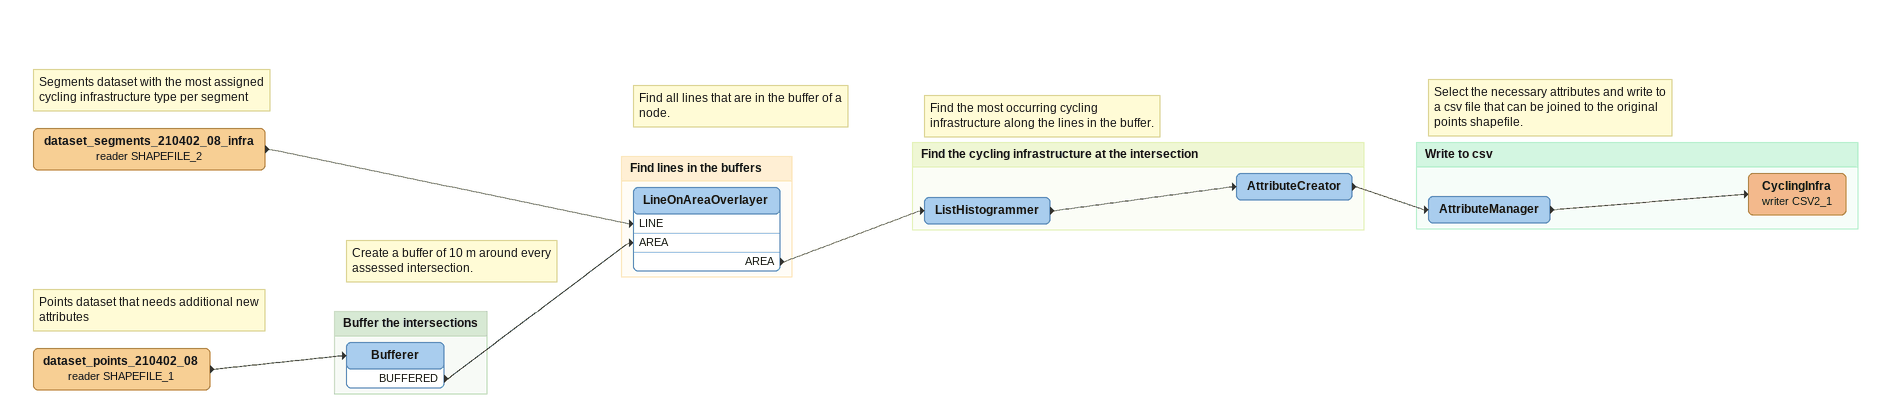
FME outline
Note: Segments dataset with the most assigned cycling infrastructure type per segment
Note: Find all lines that are in the buffer of a node.
Note: Find the most occurring cycling infrastructure along the lines in the buffer.
Note: Select the necessary attributes and write to a csv file that can be joined to the original points shapefile.
dataset_segments_210402_08_infra (reader SHAPEFILE_2)
    -> LineOnAreaOverlayer [LINE]
Note: Points dataset that needs additional new attributes
Note: Create a buffer of 10 m around every assessed intersection.
dataset_points_210402_08 (reader SHAPEFILE_1)
    -> Bufferer

Bookmark: Buffer the intersections
Bufferer
    BUFFERED -> LineOnAreaOverlayer [AREA]

Bookmark: Find lines in the buffers
LineOnAreaOverlayer
    AREA -> ListHistogrammer

Bookmark: Find the cycling infrastructure at the intersection
ListHistogrammer
    -> AttributeCreator
AttributeCreator
    -> AttributeManager

Bookmark: Write to csv
AttributeManager
    -> CyclingInfra (writer CSV2_1)
CyclingInfra (writer CSV2_1)
